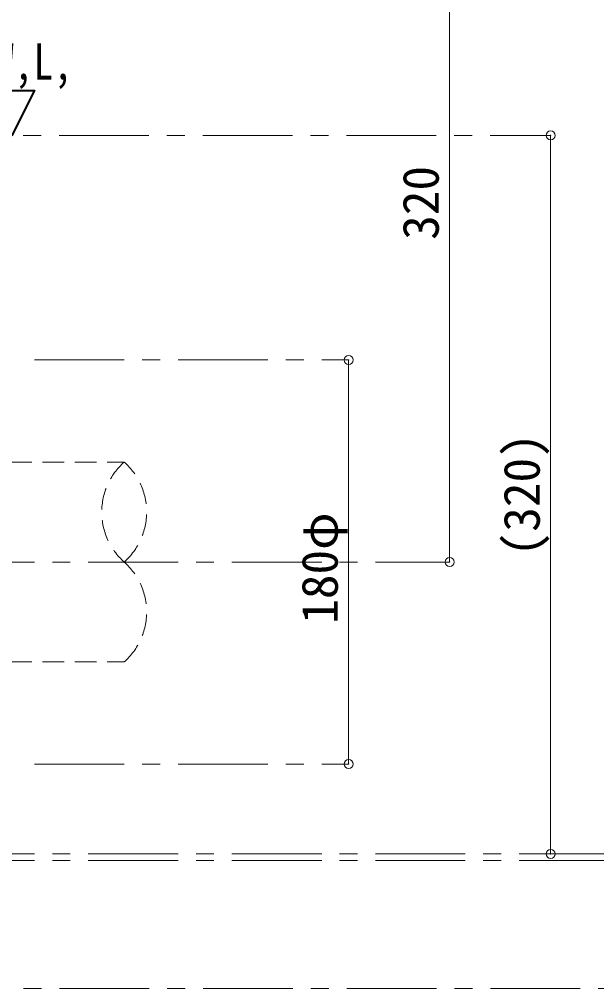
# Model space of a CAD drawing. Units: millimetres at full size, sheet at 1:8; details may follow other scales. Extents: x -1691 to 1549, y -1119 to 1129.
# Drawn here: x 52.2 to 309.4, y -734.9 to -303.2 of the extents above; entities that cross this region are included whole.
import ezdxf
from ezdxf.enums import TextEntityAlignment as Align

# ---------------------------------------------------------------- set-up
doc = ezdxf.new("R2010")
doc.units = ezdxf.units.MM
doc.header["$LTSCALE"] = 8
doc.header["$PDMODE"] = 32
doc.header["$PDSIZE"] = 4
doc.linetypes.add('CHAIN1', pattern=[8, 5, -1, 1, -1])
doc.linetypes.add('DASHED1', pattern=[1.8, 1.2, -0.6])
doc.layers.add('0-0_ﾚｲﾔ1', color=4, linetype='Continuous', lineweight=9)
doc.styles.add('ＭＳ ゴシック', font='')
doc.styles.get('ＭＳ ゴシック').set_extended_font_data('MS Gothic')

msp = doc.modelspace()

# ---------------------------------------------------------------- linework, layer by layer
at = {"layer": '0-0_ﾚｲﾔ1'}
for p, q in [((243.863, -544.909), (243.863, -224.909)), ((288.863, -354.909), (288.863, -674.909)), ((198.863, -454.909), (198.863, -634.909))]:
    msp.add_line(p, q, dxfattribs=at)
at = {"layer": '0-0_ﾚｲﾔ1', "linetype": 'CHAIN1'}
for p, q in [((-506.137, -354.909), (288.863, -354.909)), ((58.863, -454.909), (198.863, -454.909)), ((-557.137, -544.909), (243.863, -544.909)), ((58.863, -634.909), (198.863, -634.909)), ((-493.137, -674.909), (333.863, -674.909)), ((-493.137, -677.909), (378.863, -677.909)), ((-441.937, -734.909), (423.863, -734.909))]:
    msp.add_line(p, q, dxfattribs=at)
at = {"layer": '0-0_ﾚｲﾔ1', "linetype": 'DASHED1'}
for p, q in [((-427.137, -500.409), (98.863, -500.409)), ((-427.137, -589.409), (98.863, -589.409))]:
    msp.add_line(p, q, dxfattribs=at)
at = {"layer": '0-0_ﾚｲﾔ1', "color": 1, "lineweight": 40}
msp.add_lwpolyline([(38.863, -334.909), (58.863, -334.909), (48.863, -354.909)], close=True, dxfattribs=at)
at = {"layer": '0-0_ﾚｲﾔ1', "linetype": 'DASHED1'}
for centre, start, end in [((118.616, -522.659), 131.59806, 228.40194), ((79.109, -522.659), 311.59806, 48.40194), ((79.109, -567.159), 311.59806, 48.40194)]:
    msp.add_arc(centre, 29.753, start, end, dxfattribs=at)
at = {"layer": '0-0_ﾚｲﾔ1', "color": 1}
for p in [(288.863, -354.909), (198.863, -454.909), (243.863, -544.909), (198.863, -634.909), (288.863, -674.909)]:
    msp.add_point(p, dxfattribs=at)

# ---------------------------------------------------------------- texts
at = {"layer": '0-0_ﾚｲﾔ1', "color": 7, "style": 'ＭＳ ゴシック', "width": 0.8}
msp.add_text('W,L,', height=16.13, dxfattribs=at).set_placement((40.863, -334.909), align=Align.BOTTOM_LEFT)
at = {"layer": '0-0_ﾚｲﾔ1', "color": 7, "style": 'ＭＳ ゴシック'}
for s, p in [('320', (243.863, -401.409)), ('(320)', (288.863, -542.409)), ('180φ', (198.863, -572.409))]:
    msp.add_text(s, height=16.13, rotation=90, dxfattribs=at).set_placement(p, align=Align.BOTTOM_LEFT)

doc.saveas('drawing.dxf')
